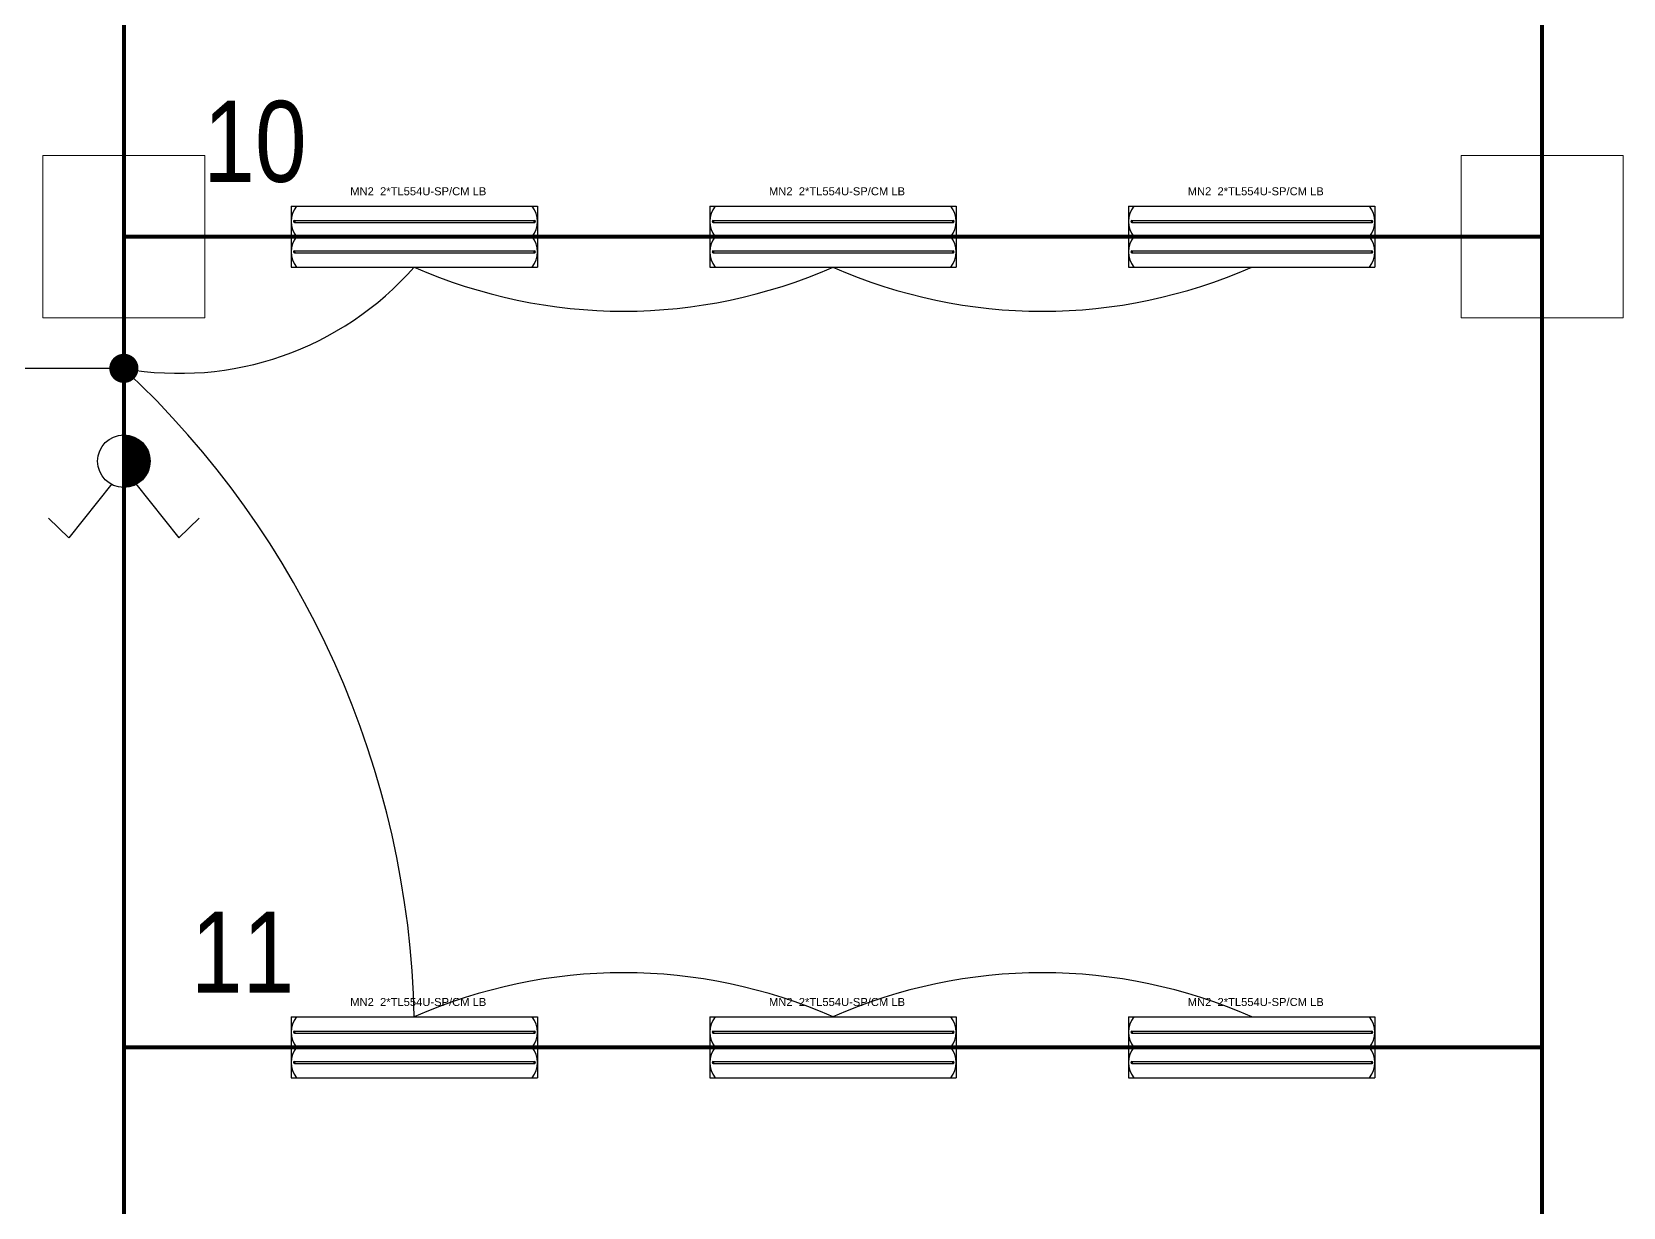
# Model space of a CAD drawing. Header units: metres. Extents: x -13316 to 152404, y -3899 to 30226.
# Drawn here: x 2575 to 3360, y 2281 to 2861 of the extents above; entities that cross this region are included whole.
import ezdxf
from ezdxf.enums import TextEntityAlignment as Align

# ---------------------------------------------------------------- set-up
doc = ezdxf.new("R2010")
doc.units = ezdxf.units.M
doc.header["$LTSCALE"] = 100
doc.header["$MEASUREMENT"] = 0
doc.linetypes.add('HIDDEN', pattern=[0.375, 0.25, -0.125])
doc.layers.get('0').update_dxf_attribs({"color": 9, "lineweight": 9})
for name, color, linetype, lineweight in [('01', 9, 'Continuous', 9), ('06D', 9, 'Continuous', 9), ('21', 9, 'Continuous', 9), ('E-2x54 W SIVAÜSTÜ FLUORESAN YÜKSEK TAVAN ARMATÜRÜ', 7, 'Continuous', 30), ('E-KABLO', 7, 'Continuous', 30), ('E-KOMÜTATÖR ANAHTAR (ETANŞ)', 7, 'Continuous', 30)]:
    doc.layers.add(name, color=color, linetype=linetype, lineweight=lineweight)
doc.styles.add('Arial', font='arial.ttf', dxfattribs={"height": 2.5})
doc.styles.add('MuuM_TEXT-STANDART', font='ARIALN.TTF')

# ---------------------------------------------------------------- blocks, each defined once
blk = doc.blocks.new('2x54 W SIVAÜSTÜ FLUORESAN YÜKSEK TAVAN ARMATÜRÜ')
at = {"layer": 'E-2x54 W SIVAÜSTÜ FLUORESAN YÜKSEK TAVAN ARMATÜRÜ', "color": 4}
for p, q in [((-60.8, 15), (-60.8, -15)), ((-60.8, 15), (60.8, 15)), ((60.8, 15), (60.8, 0)), ((-60, 0), (-15, 0)), ((15, 0), (60, 0)), ((60.8, 0), (60.8, -15)), ((-60.8, -15), (60.8, -15))]:
    blk.add_line(p, q, dxfattribs=at)
at = {"layer": 'E-2x54 W SIVAÜSTÜ FLUORESAN YÜKSEK TAVAN ARMATÜRÜ', "color": 7}
for p, q in [((-59.27, 8.01), (59.32, 8.01)), ((-60.8, 0), (60.8, 0)), ((-59.16, 7.01), (59.44, 7)), ((-59.27, -6.99), (59.32, -6.99)), ((-59.16, -7.99), (59.44, -8))]:
    blk.add_line(p, q, dxfattribs=at)
for centre in [(-59.23, 7.63), (-59.23, 7.33), (59.36, 7.63), (59.36, 7.33), (-59.23, -7.37), (-59.23, -7.67), (59.36, -7.37), (59.36, -7.67)]:
    blk.add_circle(centre, 0.11, dxfattribs=at)
for centre, radius, start, end in [((-48.66, 7.5), 12.14, 141.85995, 218.14005), ((-59.12, 7.51), 0.515, 106.86737, 266.76121), ((-59.32, 7.49), 0.519, 289.2244, 84.40418), ((48.66, 7.5), 12.14, 321.85995, 38.14005), ((59.47, 7.51), 0.515, 106.86737, 266.76121), ((59.27, 7.49), 0.519, 289.2244, 84.40418), ((-48.66, -7.5), 12.14, 141.85995, 218.14005), ((-59.12, -7.49), 0.515, 106.86737, 266.76121), ((-59.32, -7.51), 0.519, 289.2244, 84.40418), ((48.66, -7.5), 12.14, 321.85995, 38.14005), ((59.47, -7.49), 0.515, 106.86737, 266.76121), ((59.27, -7.51), 0.519, 289.2244, 84.40418)]:
    blk.add_arc(centre, radius, start, end, dxfattribs=at)
at = {"layer": 'E-2x54 W SIVAÜSTÜ FLUORESAN YÜKSEK TAVAN ARMATÜRÜ', "color": 7, "style": 'Arial'}
blk.add_text('MN2  2*TL554U-SP/CM LB', height=3.9508, dxfattribs=at).set_placement((-31.61, 20.4))
blk = doc.blocks.new('100_KOMÜTATÖR ANAHTAR (ETANŞ)')
at = {"layer": 'E-KOMÜTATÖR ANAHTAR (ETANŞ)', "color": 4}
for p, q in [((-1.695, 5.222), (-2.326, 4.622)), ((-0.372, 3.563), (-1.695, 5.222)), ((0.372, 3.563), (1.695, 5.222)), ((1.695, 5.222), (2.326, 4.622)), ((0, 2.053), (0, 0))]:
    blk.add_line(p, q, dxfattribs=at)
at = {"layer": 'E-KOMÜTATÖR ANAHTAR (ETANŞ)', "color": 4, "const_width": 0.81}
blk.add_lwpolyline([(0, 3.268, 0.414214), (-0.405, 2.863, 0.414214), (0, 2.458, 0.414214)], format="xyb", dxfattribs=at)
at = {"layer": 'E-KOMÜTATÖR ANAHTAR (ETANŞ)', "color": 4}
blk.add_circle((0, 2.863), 0.81, dxfattribs=at)
blk = doc.blocks.new('p-kolon_80x80')
blk.add_lwpolyline([(-40, -40), (40, -40), (40, 40), (-40, 40)], close=True)
blk = doc.blocks.new('2.bod.sitatik')
at = {"layer": '01'}
for p in [(2300, -6190), (3000, -6190)]:
    blk.add_blockref('p-kolon_80x80', p, dxfattribs=at)
blk = doc.blocks.new('p-işyeri')
at = {"color": 0, "const_width": 2}
blk.add_lwpolyline([(200, 0), (200, 700), (-200, 700), (-200, 0)], close=True, dxfattribs=at)
blk = doc.blocks.new('2.bod.Mimari')
at = {"layer": '06D', "color": 89, "linetype": 'HIDDEN', "true_color": 0x2e4d23, "rotation": 90}
for p in [(3000, -5990), (3000, -6390), (3000, -6790)]:
    blk.add_blockref('p-işyeri', p, dxfattribs=at)
at = {"layer": '21', "style": 'MuuM_TEXT-STANDART'}
for s, p in [('10', (2339.24, -6175)), ('11', (2333.15, -6575))]:
    blk.add_text(s, height=40, dxfattribs=at).set_placement(p, align=Align.BOTTOM_LEFT)

msp = doc.modelspace()

# ---------------------------------------------------------------- linework, layer by layer
at = {"layer": 'E-KABLO', "color": 6}
msp.add_line((2620, 2695), (2555, 2695), dxfattribs=at)
at = {"layer": 'E-KABLO', "color": 4, "linetype": 'Continuous', "const_width": 7.2}
msp.add_lwpolyline([(2623.6, 2695, -1), (2616.4, 2695, -1)], format="xyb", close=True, dxfattribs=at)
at = {"layer": 'E-KABLO', "color": 6}
for centre, radius, start, end in [((2647.42, 2846.84), 154.3, 259.76388, 318.69746), ((2866.67, 2978.93), 255.73, 246.16736, 293.83264), ((3073.33, 2978.92), 255.73, 246.16696, 293.83304), ((2313.21, 2365.29), 450.23, 1.23585, 47.0462), ((2866.67, 2141.07), 255.73, 66.16736, 113.83264), ((3073.33, 2141.08), 255.73, 66.16696, 113.83304)]:
    msp.add_arc(centre, radius, start, end, dxfattribs=at)

# ---------------------------------------------------------------- block references
for name in ['2.bod.sitatik', '2.bod.Mimari']:
    msp.add_blockref(name, (320, 8950))
at = {"layer": 'E-2x54 W SIVAÜSTÜ FLUORESAN YÜKSEK TAVAN ARMATÜRÜ', "color": 6}
for p in [(2763.33, 2760), (2970, 2760), (3176.67, 2760), (2763.33, 2360), (2970, 2360), (3176.67, 2360)]:
    msp.add_blockref('2x54 W SIVAÜSTÜ FLUORESAN YÜKSEK TAVAN ARMATÜRÜ', p, dxfattribs=at)
at = {"layer": 'E-KOMÜTATÖR ANAHTAR (ETANŞ)', "xscale": 16, "yscale": 16, "zscale": 16, "rotation": 180}
msp.add_blockref('100_KOMÜTATÖR ANAHTAR (ETANŞ)', (2620, 2695), dxfattribs=at)

doc.saveas('drawing.dxf')
